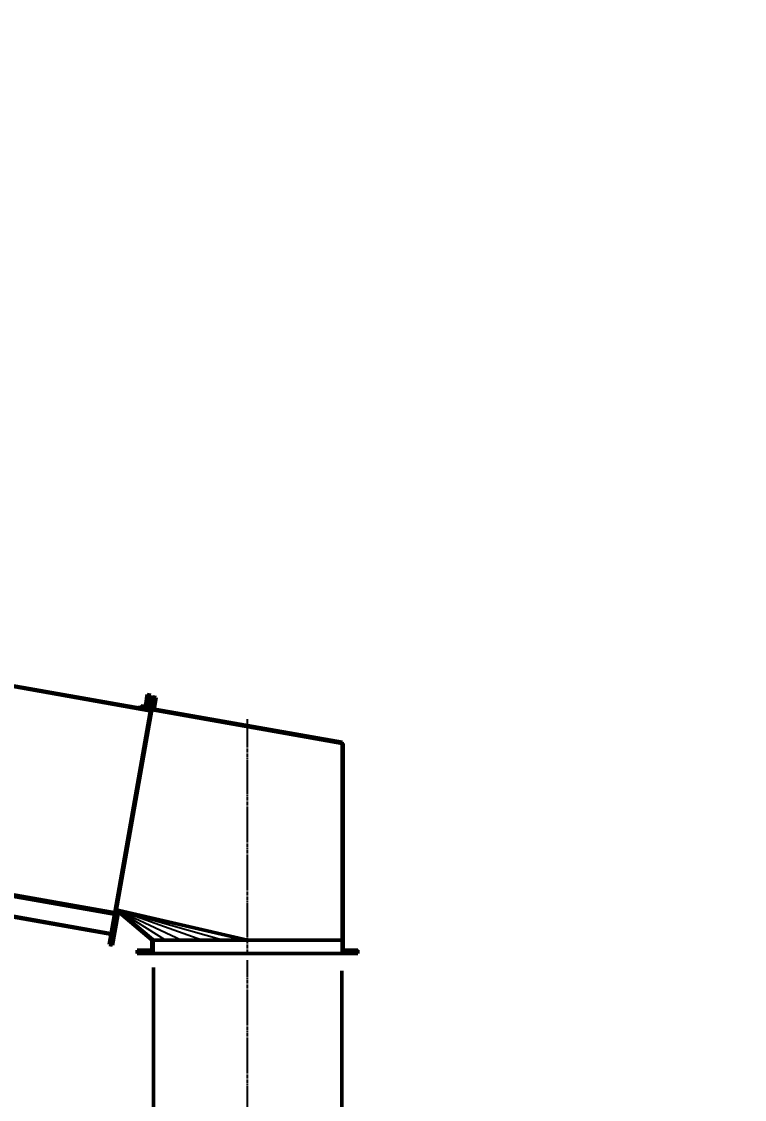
# Model space of a CAD drawing. Header units: millimetres. Extents: x -1263456 to 2767218, y -83310 to 50301.
# Drawn here: x 1109642 to 1112098, y -61491 to -57827 of the extents above; entities that cross this region are included whole.
import ezdxf

# ---------------------------------------------------------------- set-up
doc = ezdxf.new("R2010")
doc.units = ezdxf.units.MM
doc.linetypes.add('AM_ISO08W050', pattern=[18, 12, -1.5, 3, -1.5])
doc.linetypes.add('AUSGEZOGEN', pattern=[0])
doc.layers.get('Defpoints').update_dxf_attribs({"linetype": 'AUSGEZOGEN'})
for name, color, linetype, lineweight in [('AM_0', 7, 'Continuous', 50), ('AM_4', 3, 'Continuous', 25), ('AM_5', 3, 'Continuous', 25), ('AM_7', 4, 'AM_ISO08W050', 25)]:
    doc.layers.add(name, color=color, linetype=linetype, lineweight=lineweight)
doc.styles.get("Standard").update_dxf_attribs({"font": 'ISOCP.SHX', "width": 0.7})
doc.dimstyles.new('AM_ISO$2', dxfattribs={"dimtxt": 3.25, "dimasz": 3.25, "dimexe": 1, "dimexo": 1, "dimgap": 1.5, "dimtad": 1, "dimdsep": 46, "dimtxsty": 'Standard', "dimcen": 0, "dimclrd": 256, "dimclre": 256, "dimclrt": 2, "dimazin": 2, "dimtp": 0.1, "dimtm": 0.1, "dimtfac": 0.71, "dimtmove": 0, "dimatfit": 3, "dimfxl": 1, "dimlwd": -1, "dimlwe": -1, "dimarcsym": 1})
pattern_1 = [(43, (1428515.009, -493002.576), (-5.1149877, 5.485152762), [])]
pattern_2 = [(135, (1410776.2643, -542848.3007), (-3.323401872, -3.323401872), [])]

# ---------------------------------------------------------------- blocks, each defined once
blk = doc.blocks.new('A$C52475731')
at = {"layer": 'AM_0'}
h = blk.add_hatch(dxfattribs=at)
h.set_pattern_fill('_U', color=256, scale=7.5, angle=43, style=0, pattern_type=0)
h.set_pattern_definition([(43, (1415816.792, -487284.7), (-5.1149877, 5.485152762), [])])
h.paths.add_polyline_path([(23369.2, -481), (23376.1, -441.6), (23364.3, -439.6), (23357.3, -478.9)])
h = blk.add_hatch(dxfattribs=at)
h.set_pattern_fill('_U', color=256, scale=7.5, angle=43, style=0, pattern_type=0)
h.set_pattern_definition(pattern_1)
h.paths.add_polyline_path([(23369.2, -481), (23376.1, -441.6), (23364.3, -439.6), (23357.3, -478.9)])
h = blk.add_hatch(dxfattribs=at)
h.set_pattern_fill('_U', color=256, scale=7.5, angle=43, style=0, pattern_type=0)
h.set_pattern_definition(pattern_1)
h.paths.add_polyline_path([(23369.2, -481), (23376.1, -441.6), (23364.3, -439.6), (23357.3, -478.9)])
h = blk.add_hatch(dxfattribs=at)
h.set_pattern_fill('ANSI37', color=256, angle=-10, style=0)
h.set_pattern_definition([(125, (69517.3874, -94392.545), (2.60080774, 1.82110519), []), (35, (69517.3874, -94392.545), (1.82110519, -2.60080774), [])])
h.paths.add_polyline_path([(23335.7, -475.1), (23336.2, -472.2), (23323.4, -469.9), (23322.9, -472.9)])
h = blk.add_hatch(dxfattribs=at)
h.set_pattern_fill('ANSI37', color=256, angle=-10, style=0)
h.set_pattern_definition([(125, (69517.3874, -94392.545), (2.60080774, 1.82110519), []), (35, (69517.3874, -94392.545), (1.82110519, -2.60080774), [])])
h.paths.add_polyline_path([(23335.7, -475.1), (23336.2, -472.2), (23323.4, -469.9), (23322.9, -472.9)])
h = blk.add_hatch(dxfattribs=at)
h.set_pattern_fill('_U', color=256, scale=23.5, angle=88, style=0, pattern_type=0)
h.set_pattern_definition([(88, (1428515.009, -493002.576), (-23.48568443, 0.82013817), [])])
h.paths.add_polyline_path([(23982.2, -593.2), (23982.9, -589.2), (23357.3, -478.9), (23356.6, -482.9)])
h = blk.add_hatch(dxfattribs=at)
h.set_pattern_fill('_U', color=256, scale=13.5, angle=135, style=0, pattern_type=0)
h.set_pattern_definition([(135, (1410776.264, -542848.301), (-9.54594155, -9.54594155), [])])
h.paths.add_polyline_path([(24011.1, -603.1), (24007.1, -603.1), (24007.1, -1266.8), (24011.1, -1266.8)])
h = blk.add_hatch(dxfattribs=at)
h.set_pattern_fill('_U', color=256, scale=12.5, angle=43, style=0, pattern_type=0)
h.set_pattern_definition([(43, (1415816.792, -487284.7), (-8.5249795, 9.14192127), [])])
h.paths.add_polyline_path([(23227.6, -1283.6), (23247.6, -1170.4), (23235.8, -1168.3), (23215.8, -1281.6)])
h = blk.add_hatch(dxfattribs=at)
h.set_pattern_fill('_U', color=256, scale=12.5, angle=43, style=0, pattern_type=0)
h.set_pattern_definition([(43, (1428515.009, -493002.576), (-8.5249795, 9.14192127), [])])
h.paths.add_polyline_path([(23227.6, -1283.6), (23247.6, -1170.4), (23235.8, -1168.3), (23215.8, -1281.6)])
h = blk.add_hatch(dxfattribs=at)
h.set_pattern_fill('ANSI31', color=256, angle=125.1118, style=0)
h.set_pattern_definition([(170.11175778, (1452795.4663, -419597.2143), (-0.545233036, -3.127834065), [])])
h.paths.add_polyline_path([(23245.7, -1164), (23243.1, -1167), (23361.1, -1266.8), (23361.1, -1266.8), (23363.7, -1263.7)])
h = blk.add_hatch(dxfattribs=at)
h.set_pattern_fill('_U', color=256, scale=7.5, angle=45, style=0, pattern_type=0)
h.set_pattern_definition([(45, (1410776.264, -542848.301), (-5.30330086, 5.30330086), [])])
h.paths.add_polyline_path([(23365.1, -1311.8), (23365.1, -1266.8), (23361.1, -1266.8), (23361.1, -1311.8)])
h = blk.add_hatch(dxfattribs=at)
h.set_pattern_fill('_U', color=256, scale=6, angle=45, style=0, pattern_type=0)
h.set_pattern_definition([(45, (1410776.264, -542848.301), (-4.242640687, 4.242640687), [])])
h.paths.add_polyline_path([(24011.1, -1311.8), (24011.1, -1266.8), (24007.1, -1266.8), (24007.1, -1311.8)])
h = blk.add_hatch(dxfattribs=at)
h.set_pattern_fill('_U', color=256, scale=4.7, angle=135, style=0, pattern_type=0)
h.set_pattern_definition(pattern_2)
h.paths.add_polyline_path([(23361.1, -1299.8), (23311.1, -1299.8), (23311.1, -1311.8), (23361.1, -1311.8)])
h = blk.add_hatch(dxfattribs=at)
h.set_pattern_fill('_U', color=256, scale=4.7, angle=135, style=0, pattern_type=0)
h.set_pattern_definition(pattern_2)
h.paths.add_polyline_path([(24011.1, -1311.8), (24061.1, -1311.8), (24061.1, -1299.8), (24011.1, -1299.8)])
for p, q in [((10479, 1783.7, 0.1), (23359.9, -487.5, 0.1)), ((10479.6, 1786.8, 0.1), (23360.4, -484.4, 0.1)), ((23238, -1178.7, 0.1), (10357.1, 1092.5, 0.1)), ((23238.9, -1173.8, 0.1), (10358, 1097.5, 0.1)), ((10345.6, 1026.8, 0.1), (23226.4, -1244.4, 0.1)), ((10345, 1023.7, 0.1), (23225.9, -1247.5, 0.1)), ((23215.8, -1281.6, 0.1), (23364.3, -439.6, 0.1)), ((23215.8, -1281.6, 0.1), (23364.3, -439.6, 0.1)), ((23345.5, -431.2, 0.1), (23357.3, -433.2, 0.1)), ((23345.5, -431.2, 0.1), (23357.3, -433.2, 0.1)), ((23349.5, -477.6, 0.1), (23357.3, -433.2, 0.1)), ((23349.5, -477.6, 0.1), (23357.3, -433.2, 0.1)), ((23376.1, -441.6, 0.1), (23364.3, -439.6, 0.1)), ((23376.1, -441.6, 0.1), (23364.3, -439.6, 0.1)), ((23376.1, -441.6, 0.1), (23364.3, -439.6, 0.1)), ((23320.6, -474.5, 0.1), (23321.4, -469.6, 0.1)), ((23320.6, -474.5, 0.1), (23321.4, -469.6, 0.1)), ((23322.9, -472.9, 0.1), (23321.5, -480.7, 0.1)), ((23322.9, -472.9, 0.1), (23321.5, -480.7, 0.1)), ((23323.4, -469.9, 0.1), (23322.9, -472.9, 0.1)), ((23323.4, -469.9, 0.1), (23322.9, -472.9, 0.1)), ((23357.3, -478.9, 0.1), (23322.9, -472.9, 0.1)), ((23357.3, -478.9, 0.1), (23322.9, -472.9, 0.1)), ((23336.2, -472.2, 0.1), (23323.4, -469.9, 0.1)), ((23336.2, -472.2, 0.1), (23323.4, -469.9, 0.1)), ((23336.2, -472.2, 0.1), (23335.7, -475.1, 0.1)), ((23336.2, -472.2, 0.1), (23335.7, -475.1, 0.1)), ((23337.2, -466.3, 0.1), (23336.2, -472.2, 0.1)), ((23337.2, -466.3, 0.1), (23336.2, -472.2, 0.1)), ((23337.6, -475.5, 0.1), (23340.3, -460.7, 0.1)), ((23337.6, -475.5, 0.1), (23340.3, -460.7, 0.1)), ((23340.3, -460.7, 0.1), (23341.1, -455.8, 0.1)), ((23340.3, -460.7, 0.1), (23341.1, -455.8, 0.1)), ((23342.9, -445.9, 0.1), (23341.1, -455.8, 0.1)), ((23342.9, -445.9, 0.1), (23341.1, -455.8, 0.1)), ((23352, -457.7, 0.1), (23341.1, -455.8, 0.1)), ((23352, -457.7, 0.1), (23341.1, -455.8, 0.1)), ((23342.9, -445.9, 0.1), (23354.7, -448, 0.1)), ((23342.9, -445.9, 0.1), (23354.7, -448, 0.1)), ((23353.7, -447.8, 0.1), (23352, -457.7, 0.1)), ((23353.7, -447.8, 0.1), (23352, -457.7, 0.1)), ((23369.2, -481, 0.1), (23376.1, -441.6, 0.1)), ((23369.2, -481, 0.1), (23376.1, -441.6, 0.1)), ((23369.2, -481, 0.1), (23376.1, -441.6, 0.1)), ((23360.6, -483.6, 0.1), (23239.9, -1168, 0.1)), ((23360.6, -483.6, 0.1), (23239.9, -1168, 0.1)), ((23322.5, -480.9, 0.1), (23321.9, -484, 0.1)), ((23322.5, -480.9, 0.1), (23321.9, -484, 0.1)), ((23356, -486.8, 0.1), (23357.3, -478.9, 0.1)), ((23356, -486.8, 0.1), (23357.3, -478.9, 0.1)), ((24007, -597.6, 0.1), (23356.6, -482.9, 0.1)), ((24007.7, -593.6, 0.1), (23357.3, -478.9, 0.1)), ((23982.2, -593.2, 0.1), (24007, -597.6, 0.1)), ((24007, -597.6, 0.1), (24007.7, -593.6, 0.1)), ((24007, -597.6, 0.1), (24007.7, -593.6, 0.1)), ((24007, -597.6, 0.1), (24007.6, -594.5, 0.1)), ((24007, -597.6, 0.1), (24011, -597.4, 0.1)), ((24007, -597.6, 0.1), (24007.1, -1311.8, 0.1)), ((24011, -597.4, 0.1), (24011.1, -1266.8, 0.1)), ((23227.6, -1283.6, 0.1), (23247.6, -1170.4, 0.1)), ((23227.6, -1283.6, 0.1), (23247.6, -1170.4, 0.1)), ((23235.6, -1162.2, 0.1), (23686.1, -1266.8, 0.1)), ((23235.8, -1168.3, 0.1), (23235.7, -1164.9, 0.1)), ((23235.8, -1168.3, 0.1), (23235.7, -1164.9, 0.1)), ((23235.8, -1168.3, 0.1), (23247.6, -1170.4, 0.1)), ((23361.1, -1266.8, 0.1), (23243.1, -1167, 0.1)), ((23363.7, -1263.7, 0.1), (23245.7, -1164, 0.1)), ((23247.2, -1173.2, 0.1), (23249.9, -1170.3, 0.1)), ((23227.7, -1179.6, 0.1), (23239.6, -1180.7, 0.1)), ((23238.9, -1188.3, 0.1), (23242.3, -1185.8, 0.1)), ((23239.4, -1183.5, 0.1), (23241.9, -1180.4, 0.1)), ((23246.3, -1177.9, 0.1), (23249.9, -1175.8, 0.1)), ((23227.6, -1283.6, 0.1), (23215.8, -1281.6, 0.1)), ((23227.6, -1283.6, 0.1), (23215.8, -1281.6, 0.1)), ((23361.1, -1266.8, 0.1), (23363.9, -1264, 0.1)), ((24011.1, -1266.8, 0.1), (23361.1, -1266.8, 0.1)), ((23361.1, -1303.8, 0.1), (23361.1, -1266.8, 0.1)), ((23361.1, -1266.8, 0.1), (23681.2, -1266.8, 0.1)), ((23363.9, -1264, 0.1), (23365.1, -1266.8, 0.1)), ((23365.1, -1311.8, 0.1), (23365.1, -1266.8, 0.1)), ((23686.1, -1266.8, 0.1), (24011.1, -1266.8, 0.1)), ((24011.1, -1303.8, 0.1), (24011.1, -1266.8, 0.1)), ((23361.1, -1299.8, 0.1), (23311.1, -1299.8, 0.1)), ((23311.1, -1311.8, 0.1), (23311.1, -1299.8, 0.1)), ((24061.1, -1311.8, 0.1), (23311.1, -1311.8, 0.1)), ((23331.1, -1315.2, 0.1), (23331.1, -1295.2, 0.1)), ((23361.1, -1311.8, 0.1), (23361.1, -1303.8, 0.1)), ((24061.1, -1299.8, 0.1), (24011.1, -1299.8, 0.1)), ((24011.1, -1311.8, 0.1), (24011.1, -1303.8, 0.1)), ((24041.1, -1316.4, 0.1), (24041.1, -1296.7, 0.1)), ((24061.1, -1311.8, 0.1), (24061.1, -1299.8, 0.1))]:
    blk.add_line(p, q, dxfattribs=at)
at = {"layer": 'AM_0', "elevation": 0.1}
for points in [[(23342.9, -445.9), (23345.5, -431.2)], [(23342.9, -445.9), (23345.5, -431.2)], [(23340.3, -460.7), (23352.1, -462.8)], [(23340.3, -460.7), (23352.1, -462.8)], [(23342.9, -445.9), (23354.7, -448)], [(23342.9, -445.9), (23354.7, -448)]]:
    blk.add_lwpolyline(points, dxfattribs=at)
at = {"layer": 'AM_0'}
for points in [[(23349.5, -477.6, 0.1), (23350.3, -472.6, 0.1), (23354.4, -478.4, 0.1)], [(23349.5, -477.6, 0.1), (23350.3, -472.6, 0.1), (23354.4, -478.4, 0.1)], [(23369.2, -481, 0.1), (23375.4, -482.1, 0.1), (23370.2, -475.2, 0.1)], [(23369.2, -481, 0.1), (23375.4, -482.1, 0.1), (23370.2, -475.2, 0.1)], [(23369.2, -481, 0.1), (23375.4, -482.1, 0.1), (23370.2, -475.2, 0.1)], [(23356, -486.8, 0.1), (23360.9, -487.7, 0.1), (23356.8, -481.9, 0.1)], [(23356, -486.8, 0.1), (23360.9, -487.7, 0.1), (23356.8, -481.9, 0.1)], [(24007, -597.6, 0.1), (24011, -597.4, 0.1), (24007.7, -593.6, 0.1)], [(23247.1, -1173.3, 0.1), (23247.6, -1170.4, 0.1), (23249.9, -1170.3, 0.1)], [(23238.9, -1188.3, 0.1), (23242.3, -1185.8, 0.1), (23239.4, -1183.5, 0.1)], [(23239.4, -1183.6, 0.1), (23239.6, -1180.7, 0.1), (23241.9, -1180.4, 0.1)], [(23246.3, -1177.9, 0.1), (23249.9, -1175.8, 0.1), (23247.1, -1173.2, 0.1)], [(23361.1, -1266.8, 0.1), (23363.9, -1264, 0.1), (23365.1, -1266.8, 0.1)], [(23361.1, -1299.8, 0.1), (23361.1, -1293.8, 0.1), (23355.1, -1299.8, 0.1)], [(24011.1, -1299.8, 0.1), (24017.1, -1299.8, 0.1), (24011.1, -1293.8, 0.1)]]:
    blk.add_solid(points, dxfattribs=at)
at = {"layer": 'AM_4'}
for p, q in [((23245.7, -1164, 0.1), (23604.9, -1266.8, 0.1)), ((23531, -1266.8, 0.1), (23245.7, -1164, 0.1)), ((23245.7, -1164, 0.1), (23462.2, -1266.8, 0.1)), ((23407.2, -1266.8, 0.1), (23245.7, -1164, 0.1))]:
    blk.add_line(p, q, dxfattribs=at)
at = {"layer": 'AM_7'}
blk.add_line((23686.1, -1311.8, 0.1), (23686.1, -514.9, 0.1), dxfattribs=at)
blk = doc.blocks.new('*D248')
at = {"layer": 'AM_5', "transparency": 16777216}
blk.add_arc((1089659.1, -70529.7), 8624.8, 1.61931, 49.10722, dxfattribs=at)
for points in [[(1095279.2, -64041), (1095331.5, -63978.8), (1095118.8, -63852.9)], [(1098321.1, -70285.4), (1098239.9, -70286.6), (1098283.9, -70529.7)]]:
    blk.add_solid(points, dxfattribs=at)
at = {"layer": 'Defpoints', "color": 0, "transparency": 16777216}
for p in [(1102624.9, -54673.6, 1.7), (1094666.7, -64405.8, 0.3), (1097911.1, -68021.2), (1078370.5, -70529.7), (1117010, -70529.7)]:
    blk.add_point(p, dxfattribs=at)
at = {"layer": 'AM_5', "color": 2, "transparency": 16777216, "insert": (1097664.4, -66734.8), "char_height": 243.75, "attachment_point": 5, "rotation": 295.3633, "bg_fill": 3, "box_fill_scale": 1.1, "bg_fill_color": 256, "bg_fill_true_color": 13158600, "bg_fill_transparency": 0}
blk.add_mtext('50.73°', dxfattribs=at)

msp = doc.modelspace()

# ---------------------------------------------------------------- linework, layer by layer
at = {"layer": 'AM_0'}
for p, q in [((1110089.9, -67790.6), (1110089.9, -61041.8)), ((1110729.9, -67790.6), (1110729.9, -61053.2))]:
    msp.add_line(p, q, dxfattribs=at)
at = {"layer": 'AM_7'}
msp.add_line((1110409.9, -67790.6), (1110409.9, -61016.7), dxfattribs=at)

# ---------------------------------------------------------------- block references
at = {"layer": 'AM_0'}
msp.add_blockref('A$C52475731', (1086723.8, -59682.9), dxfattribs=at)

# ---------------------------------------------------------------- next in the draw order: dimensions: what is measured, and where the dimension line sits
at = {"layer": 'AM_5'}
dim = msp.add_angular_dim_2l(base=(1097911.1, -68021.2), line1=((1102624.9, -54673.6, 1.7), (1094666.7, -64405.8, 0.3)), line2=((1078370.5, -70529.7), (1117010, -70529.7)), dimstyle='AM_ISO$2', override={"dimscale": 75, "dimdec": 0, "dimpost": '', "dimadec": 2, "dimtdec": 6, "dimtfill": 1}, dxfattribs=at)
dim.commit()
dim.dimension.update_dxf_attribs({"geometry": '*D248', "text_midpoint": (1097664.4, -66734.8)})

doc.saveas('drawing.dxf')
